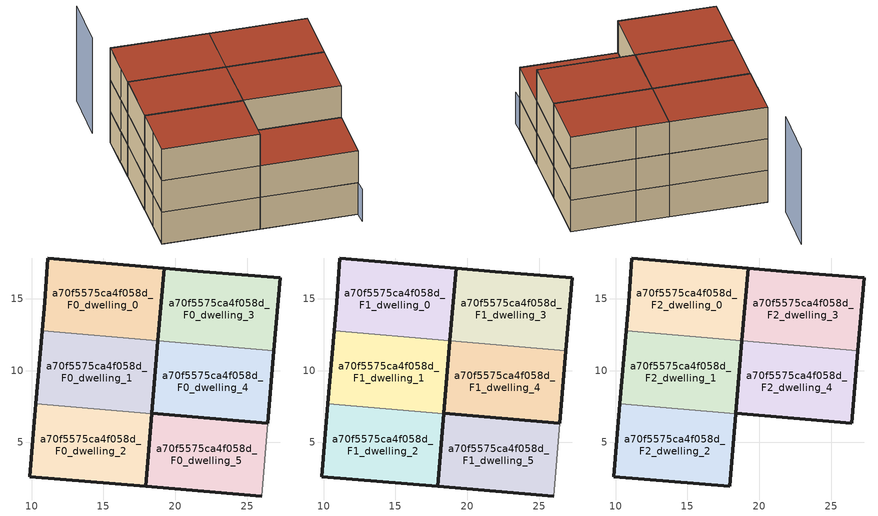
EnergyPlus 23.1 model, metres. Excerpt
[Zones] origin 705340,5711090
a70f5575ca4f058d_F0_dwelling_0
 floor ground (EU_floor_Construction): 18.79,12.08 19.21,17.12 11.11,17.83 10.9,14.76 10.73,12.75 z0
 wall outside (EU_wall_Construction): 10.73,12.75 10.9,14.76 11.11,17.83 19.21,17.12 18.79,12.08 z0:3
 wall to a70f5575ca4f058d_F0_dwelling_1 (EU_wall_Construction): 18.79,12.08 10.73,12.75 z0:3
a70f5575ca4f058d_F0_dwelling_1
 floor ground (EU_floor_Construction): 18.36,7.01 18.79,12.08 10.73,12.75 10.3,7.69 z0
 wall outside (EU_wall_Construction): 18.79,12.08 18.36,7.01 / 10.3,7.69 10.73,12.75 z0:3
 wall to a70f5575ca4f058d_F0_dwelling_2 (EU_wall_Construction): 18.36,7.01 10.3,7.69 z0:3
a70f5575ca4f058d_F0_dwelling_2
 floor ground (EU_floor_Construction): 17.94,1.95 18.36,7.01 10.3,7.69 10.08,5.17 9.87,2.62 z0
 wall outside (EU_wall_Construction): 18.36,7.01 17.94,1.95 9.87,2.62 10.08,5.17 10.3,7.69 z0:3
a70f5575ca4f058d_F0_dwelling_3
 floor ground (EU_floor_Construction): 26.86,11.39 27.29,16.47 21.95,16.89 19.21,17.12 18.79,12.07 z0
 wall outside (EU_wall_Construction): 18.79,12.07 19.21,17.12 21.95,16.89 27.29,16.47 26.86,11.39 z0:3
 wall to a70f5575ca4f058d_F0_dwelling_4 (EU_wall_Construction): 26.86,11.39 18.79,12.07 z0:3
a70f5575ca4f058d_F0_dwelling_4
 floor ground (EU_floor_Construction): 26.43,6.34 26.86,11.39 18.79,12.07 18.36,7.01 z0
 wall outside (EU_wall_Construction): 26.86,11.39 26.43,6.34 18.36,7.01 18.79,12.07 z0:3
a70f5575ca4f058d_F0_dwelling_5
 floor ground (EU_floor_Construction): 26,1.27 26.43,6.34 18.36,7.01 17.94,1.95 z0
 wall outside (EU_wall_Construction): 26,1.27 17.94,1.95 18.36,7.01 26.43,6.34 z0:3
 wall adiabatic (EU_wall_Construction): 26.43,6.34 26,1.27 z0:3
a70f5575ca4f058d_F1_dwelling_0
 floor to a70f5575ca4f058d_F0_dwelling_0 (EU_floor_Construction): 18.79,12.08 19.21,17.12 11.11,17.83 10.9,14.76 10.73,12.75 z3
 wall outside (EU_wall_Construction): 10.73,12.75 10.9,14.76 11.11,17.83 19.21,17.12 18.79,12.08 z3:6
 wall to a70f5575ca4f058d_F1_dwelling_1 (EU_wall_Construction): 18.79,12.08 10.73,12.75 z3:6
a70f5575ca4f058d_F1_dwelling_1
 floor to a70f5575ca4f058d_F0_dwelling_1 (EU_floor_Construction): 18.36,7.01 18.79,12.08 10.73,12.75 10.3,7.69 z3
 wall outside (EU_wall_Construction): 18.79,12.08 18.36,7.01 / 10.3,7.69 10.73,12.75 z3:6
 wall to a70f5575ca4f058d_F1_dwelling_2 (EU_wall_Construction): 18.36,7.01 10.3,7.69 z3:6
a70f5575ca4f058d_F1_dwelling_2
 floor to a70f5575ca4f058d_F0_dwelling_2 (EU_floor_Construction): 17.94,1.95 18.36,7.01 10.3,7.69 10.08,5.17 9.87,2.62 z3
 wall outside (EU_wall_Construction): 18.36,7.01 17.94,1.95 9.87,2.62 10.08,5.17 10.3,7.69 z3:6
a70f5575ca4f058d_F1_dwelling_3
 floor to a70f5575ca4f058d_F0_dwelling_3 (EU_floor_Construction): 26.86,11.39 27.29,16.47 21.95,16.89 19.21,17.12 18.79,12.07 z3
 wall outside (EU_wall_Construction): 18.79,12.07 19.21,17.12 21.95,16.89 27.29,16.47 26.86,11.39 z3:6
 wall to a70f5575ca4f058d_F1_dwelling_4 (EU_wall_Construction): 26.86,11.39 18.79,12.07 z3:6
a70f5575ca4f058d_F1_dwelling_4
 floor to a70f5575ca4f058d_F0_dwelling_4 (EU_floor_Construction): 26.43,6.34 26.86,11.39 18.79,12.07 18.36,7.01 z3
 wall outside (EU_wall_Construction): 26.86,11.39 26.43,6.34 18.36,7.01 18.79,12.07 z3:6
a70f5575ca4f058d_F1_dwelling_5
 floor to a70f5575ca4f058d_F0_dwelling_5 (EU_floor_Construction): 26,1.27 26.43,6.34 18.36,7.01 17.94,1.95 z3
 wall outside (EU_wall_Construction): 26,1.27 17.94,1.95 18.36,7.01 26.43,6.34 z3:6
 wall adiabatic (EU_wall_Construction): 26.43,6.34 26,1.27 z3:6
 roof outside (EU_roof_Construction): 26.43,6.34 26,1.27 17.94,1.95 18.36,7.01 z6
a70f5575ca4f058d_F2_dwelling_0
 floor to a70f5575ca4f058d_F1_dwelling_0 (EU_floor_Construction): 18.79,12.08 19.21,17.12 11.11,17.83 10.9,14.76 10.73,12.75 z6
 wall outside (EU_wall_Construction): 10.73,12.75 10.9,14.76 11.11,17.83 19.21,17.12 18.79,12.08 z6:9
 wall to a70f5575ca4f058d_F2_dwelling_1 (EU_wall_Construction): 18.79,12.08 10.73,12.75 z6:9
 roof outside (EU_roof_Construction): 19.21,17.12 18.79,12.08 10.73,12.75 10.9,14.76 11.11,17.83 z9
a70f5575ca4f058d_F2_dwelling_1
 floor to a70f5575ca4f058d_F1_dwelling_1 (EU_floor_Construction): 18.36,7.01 18.79,12.08 10.73,12.75 10.3,7.69 z6
 wall outside (EU_wall_Construction): 18.79,12.08 18.36,7.01 / 10.3,7.69 10.73,12.75 z6:9
 wall to a70f5575ca4f058d_F2_dwelling_2 (EU_wall_Construction): 18.36,7.01 10.3,7.69 z6:9
 roof outside (EU_roof_Construction): 18.79,12.08 18.36,7.01 10.3,7.69 10.73,12.75 z9
a70f5575ca4f058d_F2_dwelling_2
 floor to a70f5575ca4f058d_F1_dwelling_2 (EU_floor_Construction): 17.94,1.95 18.36,7.01 10.3,7.69 10.08,5.17 9.87,2.62 z6
 wall outside (EU_wall_Construction): 18.36,7.01 17.94,1.95 9.87,2.62 10.08,5.17 10.3,7.69 z6:9
 roof outside (EU_roof_Construction): 18.36,7.01 17.94,1.95 9.87,2.62 10.08,5.17 10.3,7.69 z9
a70f5575ca4f058d_F2_dwelling_3
 floor to a70f5575ca4f058d_F1_dwelling_3 (EU_floor_Construction): 26.86,11.39 27.29,16.47 21.95,16.89 19.21,17.12 18.79,12.07 z6
 wall outside (EU_wall_Construction): 18.79,12.07 19.21,17.12 21.95,16.89 27.29,16.47 26.86,11.39 z6:9
 wall to a70f5575ca4f058d_F2_dwelling_4 (EU_wall_Construction): 26.86,11.39 18.79,12.07 z6:9
 roof outside (EU_roof_Construction): 27.29,16.47 26.86,11.39 18.79,12.07 19.21,17.12 21.95,16.89 z9
a70f5575ca4f058d_F2_dwelling_4
 floor to a70f5575ca4f058d_F1_dwelling_4 (EU_floor_Construction): 26.43,6.34 26.86,11.39 18.79,12.07 18.36,7.01 z6
 wall outside (EU_wall_Construction): 26.86,11.39 26.43,6.34 18.36,7.01 18.79,12.07 z6:9
 roof outside (EU_roof_Construction): 26.86,11.39 26.43,6.34 18.36,7.01 18.79,12.07 z9
shading: 25.94,0.23 26.11,6.42 z0:3; 10.75,24.46 10.27,19.64 z0:9
[Building]
EU S2 Campaign: North Axis=0; Terrain=City; Solar Distribution=FullExterior
[Site:Location]
London: Latitude=51.5; Longitude=-0.5; Time Zone=0; Elevation=25
[SizingPeriod:WeatherFileDays]
AnnualSizingPeriod: Begin Month=1; Begin Day of Month=1; End Month=12; End Day of Month=31; Day of Week for Start Day=Monday; Use Weather File Daylight Saving Period=No; Use Weather File Rain and Snow Indicators=No
[MATERIAL]
EU_InternalMass_Material: Roughness=MediumRough; Thickness=0.1; Conductivity=1; Density=1800; Specific Heat=900; Thermal Absorptance=0.9; Solar Absorptance=0.7; Visible Absorptance=0.7
[MATERIAL:NOMASS] Roughness=MediumRough; Thermal Absorptance=0.9; Solar Absorptance=0.7; Visible Absorptance=0.7
Name | Thermal Resistance
EU_wall_NoMass | 1.04674
EU_roof_NoMass | 4.32442
EU_floor_NoMass | 2.04616
[CONSTRUCTION]
EU_wall_Construction: EU_wall_NoMass
EU_roof_Construction: EU_roof_NoMass
EU_floor_Construction: EU_floor_NoMass
EU_InternalMass_Construction: EU_InternalMass_Material
[ZONE] Type=1; Multiplier=1; Ceiling Height=autocalculate; Floor Area=autocalculate; Part of Total Floor Area=Yes
Name | Volume
a70f5575ca4f058d_F0_dwelling_0; a70f5575ca4f058d_F1_dwelling_0; a70f5575ca4f058d_F2_dwelling_0 | 123.424
a70f5575ca4f058d_F0_dwelling_1; a70f5575ca4f058d_F1_dwelling_1; a70f5575ca4f058d_F2_dwelling_1 | 123.397
a70f5575ca4f058d_F0_dwelling_2; a70f5575ca4f058d_F1_dwelling_2; a70f5575ca4f058d_F2_dwelling_2 | 123.382
a70f5575ca4f058d_F0_dwelling_3; a70f5575ca4f058d_F1_dwelling_3; a70f5575ca4f058d_F2_dwelling_3; a70f5575ca4f058d_F0_dwelling_4; a70f5575ca4f058d_F1_dwelling_4; a70f5575ca4f058d_F2_dwelling_4 | 123.385
a70f5575ca4f058d_F0_dwelling_5; a70f5575ca4f058d_F1_dwelling_5 | 123.412
[INTERNALMASS] Construction=EU_InternalMass_Construction
Name | Zone or ZoneList | Surface Area
a70f5575ca4f058d_F0_dwelling_0_EU_InternalMass | a70f5575ca4f058d_F0_dwelling_0 | 41.1299
a70f5575ca4f058d_F0_dwelling_1_EU_InternalMass | a70f5575ca4f058d_F0_dwelling_1 | 41.1322
a70f5575ca4f058d_F0_dwelling_2_EU_InternalMass | a70f5575ca4f058d_F0_dwelling_2 | 41.1275
a70f5575ca4f058d_F0_dwelling_3_EU_InternalMass | a70f5575ca4f058d_F0_dwelling_3 | 41.1282
a70f5575ca4f058d_F0_dwelling_4_EU_InternalMass | a70f5575ca4f058d_F0_dwelling_4 | 41.1285
a70f5575ca4f058d_F0_dwelling_5_EU_InternalMass | a70f5575ca4f058d_F0_dwelling_5 | 41.1367
a70f5575ca4f058d_F1_dwelling_0_EU_InternalMass | a70f5575ca4f058d_F1_dwelling_0 | 41.1299
a70f5575ca4f058d_F1_dwelling_1_EU_InternalMass | a70f5575ca4f058d_F1_dwelling_1 | 41.1322
a70f5575ca4f058d_F1_dwelling_2_EU_InternalMass | a70f5575ca4f058d_F1_dwelling_2 | 41.1275
a70f5575ca4f058d_F1_dwelling_3_EU_InternalMass | a70f5575ca4f058d_F1_dwelling_3 | 41.1282
a70f5575ca4f058d_F1_dwelling_4_EU_InternalMass | a70f5575ca4f058d_F1_dwelling_4 | 41.1285
a70f5575ca4f058d_F1_dwelling_5_EU_InternalMass | a70f5575ca4f058d_F1_dwelling_5 | 41.1367
a70f5575ca4f058d_F2_dwelling_0_EU_InternalMass | a70f5575ca4f058d_F2_dwelling_0 | 49.3609
a70f5575ca4f058d_F2_dwelling_1_EU_InternalMass | a70f5575ca4f058d_F2_dwelling_1 | 49.3623
a70f5575ca4f058d_F2_dwelling_2_EU_InternalMass | a70f5575ca4f058d_F2_dwelling_2 | 49.3551
a70f5575ca4f058d_F2_dwelling_3_EU_InternalMass | a70f5575ca4f058d_F2_dwelling_3 | 49.3616
a70f5575ca4f058d_F2_dwelling_4_EU_InternalMass | a70f5575ca4f058d_F2_dwelling_4 | 49.3518
[OTHEREQUIPMENT] Fuel Type=Electricity; Design Level Calculation Method=Watts/Area; Power per Zone Floor Area=1; Fraction Latent=0; Fraction Radiant=0; Fraction Lost=0; Carbon Dioxide Generation Rate=0; EndUse Subcategory=EU_Step8_InternalGains
Name | Zone or ZoneList or Space or SpaceList | Schedule
EU_Step8_InternalGain_a70f5575ca4f058d_F0_dwelling_0_f000 | a70f5575ca4f058d_F0_dwelling_0 | EU_Step8_GainSchedule_a70f5575ca4f058d_F0_dwelling_0_f000
EU_Step8_InternalGain_a70f5575ca4f058d_F0_dwelling_1_f000 | a70f5575ca4f058d_F0_dwelling_1 | EU_Step8_GainSchedule_a70f5575ca4f058d_F0_dwelling_1_f000
EU_Step8_InternalGain_a70f5575ca4f058d_F0_dwelling_2_f000 | a70f5575ca4f058d_F0_dwelling_2 | EU_Step8_GainSchedule_a70f5575ca4f058d_F0_dwelling_2_f000
EU_Step8_InternalGain_a70f5575ca4f058d_F0_dwelling_3_f000 | a70f5575ca4f058d_F0_dwelling_3 | EU_Step8_GainSchedule_a70f5575ca4f058d_F0_dwelling_3_f000
EU_Step8_InternalGain_a70f5575ca4f058d_F0_dwelling_4_f000 | a70f5575ca4f058d_F0_dwelling_4 | EU_Step8_GainSchedule_a70f5575ca4f058d_F0_dwelling_4_f000
EU_Step8_InternalGain_a70f5575ca4f058d_F0_dwelling_5_f000 | a70f5575ca4f058d_F0_dwelling_5 | EU_Step8_GainSchedule_a70f5575ca4f058d_F0_dwelling_5_f000
EU_Step8_InternalGain_a70f5575ca4f058d_F1_dwelling_0_f000 | a70f5575ca4f058d_F1_dwelling_0 | EU_Step8_GainSchedule_a70f5575ca4f058d_F1_dwelling_0_f000
EU_Step8_InternalGain_a70f5575ca4f058d_F1_dwelling_1_f000 | a70f5575ca4f058d_F1_dwelling_1 | EU_Step8_GainSchedule_a70f5575ca4f058d_F1_dwelling_1_f000
EU_Step8_InternalGain_a70f5575ca4f058d_F1_dwelling_2_f000 | a70f5575ca4f058d_F1_dwelling_2 | EU_Step8_GainSchedule_a70f5575ca4f058d_F1_dwelling_2_f000
EU_Step8_InternalGain_a70f5575ca4f058d_F1_dwelling_3_f000 | a70f5575ca4f058d_F1_dwelling_3 | EU_Step8_GainSchedule_a70f5575ca4f058d_F1_dwelling_3_f000
EU_Step8_InternalGain_a70f5575ca4f058d_F1_dwelling_4_f000 | a70f5575ca4f058d_F1_dwelling_4 | EU_Step8_GainSchedule_a70f5575ca4f058d_F1_dwelling_4_f000
EU_Step8_InternalGain_a70f5575ca4f058d_F1_dwelling_5_f000 | a70f5575ca4f058d_F1_dwelling_5 | EU_Step8_GainSchedule_a70f5575ca4f058d_F1_dwelling_5_f000
EU_Step8_InternalGain_a70f5575ca4f058d_F2_dwelling_0_f000 | a70f5575ca4f058d_F2_dwelling_0 | EU_Step8_GainSchedule_a70f5575ca4f058d_F2_dwelling_0_f000
EU_Step8_InternalGain_a70f5575ca4f058d_F2_dwelling_1_f000 | a70f5575ca4f058d_F2_dwelling_1 | EU_Step8_GainSchedule_a70f5575ca4f058d_F2_dwelling_1_f000
EU_Step8_InternalGain_a70f5575ca4f058d_F2_dwelling_2_f000 | a70f5575ca4f058d_F2_dwelling_2 | EU_Step8_GainSchedule_a70f5575ca4f058d_F2_dwelling_2_f000
EU_Step8_InternalGain_a70f5575ca4f058d_F2_dwelling_3_f000 | a70f5575ca4f058d_F2_dwelling_3 | EU_Step8_GainSchedule_a70f5575ca4f058d_F2_dwelling_3_f000
EU_Step8_InternalGain_a70f5575ca4f058d_F2_dwelling_4_f000 | a70f5575ca4f058d_F2_dwelling_4 | EU_Step8_GainSchedule_a70f5575ca4f058d_F2_dwelling_4_f000
[ZONEVENTILATION:DESIGNFLOWRATE] Schedule=EU_AlwaysOn; Design Flow Rate Calculation Method=AirChanges/Hour; Air Changes per Hour=0.488719; Ventilation Type=Natural; Fan Pressure Rise=0; Fan Total Efficiency=1; Constant Term Coefficient=1; Temperature Term Coefficient=0; Velocity Term Coefficient=0; Velocity Squared Term Coefficient=0; Minimum Indoor Temperature=-100; Maximum Indoor Temperature=100; Delta Temperature=-100; Minimum Outdoor Temperature=-100; Maximum Outdoor Temperature=100; Maximum Wind Speed=40
Name | Zone or ZoneList or Space or SpaceList
EU_ConstantAir_a70f5575ca4f058d_F0_dwelling_0 | a70f5575ca4f058d_F0_dwelling_0
EU_ConstantAir_a70f5575ca4f058d_F0_dwelling_1 | a70f5575ca4f058d_F0_dwelling_1
EU_ConstantAir_a70f5575ca4f058d_F0_dwelling_2 | a70f5575ca4f058d_F0_dwelling_2
EU_ConstantAir_a70f5575ca4f058d_F0_dwelling_3 | a70f5575ca4f058d_F0_dwelling_3
EU_ConstantAir_a70f5575ca4f058d_F0_dwelling_4 | a70f5575ca4f058d_F0_dwelling_4
EU_ConstantAir_a70f5575ca4f058d_F0_dwelling_5 | a70f5575ca4f058d_F0_dwelling_5
EU_ConstantAir_a70f5575ca4f058d_F1_dwelling_0 | a70f5575ca4f058d_F1_dwelling_0
EU_ConstantAir_a70f5575ca4f058d_F1_dwelling_1 | a70f5575ca4f058d_F1_dwelling_1
EU_ConstantAir_a70f5575ca4f058d_F1_dwelling_2 | a70f5575ca4f058d_F1_dwelling_2
EU_ConstantAir_a70f5575ca4f058d_F1_dwelling_3 | a70f5575ca4f058d_F1_dwelling_3
EU_ConstantAir_a70f5575ca4f058d_F1_dwelling_4 | a70f5575ca4f058d_F1_dwelling_4
EU_ConstantAir_a70f5575ca4f058d_F1_dwelling_5 | a70f5575ca4f058d_F1_dwelling_5
EU_ConstantAir_a70f5575ca4f058d_F2_dwelling_0 | a70f5575ca4f058d_F2_dwelling_0
EU_ConstantAir_a70f5575ca4f058d_F2_dwelling_1 | a70f5575ca4f058d_F2_dwelling_1
EU_ConstantAir_a70f5575ca4f058d_F2_dwelling_2 | a70f5575ca4f058d_F2_dwelling_2
EU_ConstantAir_a70f5575ca4f058d_F2_dwelling_3 | a70f5575ca4f058d_F2_dwelling_3
EU_ConstantAir_a70f5575ca4f058d_F2_dwelling_4 | a70f5575ca4f058d_F2_dwelling_4
[HVACTEMPLATE:THERMOSTAT] Constant Heating Setpoint=20; Constant Cooling Setpoint=50
EU_HeatOnly_a70f5575ca4f058d_F0_dwelling_0; EU_HeatOnly_a70f5575ca4f058d_F0_dwelling_1; EU_HeatOnly_a70f5575ca4f058d_F0_dwelling_2; EU_HeatOnly_a70f5575ca4f058d_F0_dwelling_3; EU_HeatOnly_a70f5575ca4f058d_F0_dwelling_4; EU_HeatOnly_a70f5575ca4f058d_F0_dwelling_5; EU_HeatOnly_a70f5575ca4f058d_F1_dwelling_0; EU_HeatOnly_a70f5575ca4f058d_F1_dwelling_1; EU_HeatOnly_a70f5575ca4f058d_F1_dwelling_2; EU_HeatOnly_a70f5575ca4f058d_F1_dwelling_3; EU_HeatOnly_a70f5575ca4f058d_F1_dwelling_4; EU_HeatOnly_a70f5575ca4f058d_F1_dwelling_5; EU_HeatOnly_a70f5575ca4f058d_F2_dwelling_0; EU_HeatOnly_a70f5575ca4f058d_F2_dwelling_1; EU_HeatOnly_a70f5575ca4f058d_F2_dwelling_2; EU_HeatOnly_a70f5575ca4f058d_F2_dwelling_3; EU_HeatOnly_a70f5575ca4f058d_F2_dwelling_4
[HVACTEMPLATE:ZONE:IDEALLOADSAIRSYSTEM] System Availability Schedule=EU_AlwaysOn; Maximum Heating Supply Air Temperature=50; Minimum Cooling Supply Air Temperature=13; Maximum Heating Supply Air Humidity Ratio=0.0156; Minimum Cooling Supply Air Humidity Ratio=0.0077; Heating Limit=NoLimit; Cooling Limit=NoLimit; Heating Availability Schedule=EU_AlwaysOn; Cooling Availability Schedule=EU_CoolingOff; Dehumidification Control Type=ConstantSensibleHeatRatio; Cooling Sensible Heat Ratio=0.7; Dehumidification Setpoint=60; Humidification Control Type=None; Humidification Setpoint=30; Outdoor Air Method=None; Outdoor Air Flow Rate per Person=0.00944; Outdoor Air Flow Rate per Zone Floor Area=0; Outdoor Air Flow Rate per Zone=0; Demand Controlled Ventilation Type=None; Outdoor Air Economizer Type=NoEconomizer; Heat Recovery Type=None; Sensible Heat Recovery Effectiveness=0.7; Latent Heat Recovery Effectiveness=0.65
Name | Template Thermostat
a70f5575ca4f058d_F0_dwelling_0 | EU_HeatOnly_a70f5575ca4f058d_F0_dwelling_0
a70f5575ca4f058d_F0_dwelling_1 | EU_HeatOnly_a70f5575ca4f058d_F0_dwelling_1
a70f5575ca4f058d_F0_dwelling_2 | EU_HeatOnly_a70f5575ca4f058d_F0_dwelling_2
a70f5575ca4f058d_F0_dwelling_3 | EU_HeatOnly_a70f5575ca4f058d_F0_dwelling_3
a70f5575ca4f058d_F0_dwelling_4 | EU_HeatOnly_a70f5575ca4f058d_F0_dwelling_4
a70f5575ca4f058d_F0_dwelling_5 | EU_HeatOnly_a70f5575ca4f058d_F0_dwelling_5
a70f5575ca4f058d_F1_dwelling_0 | EU_HeatOnly_a70f5575ca4f058d_F1_dwelling_0
a70f5575ca4f058d_F1_dwelling_1 | EU_HeatOnly_a70f5575ca4f058d_F1_dwelling_1
a70f5575ca4f058d_F1_dwelling_2 | EU_HeatOnly_a70f5575ca4f058d_F1_dwelling_2
a70f5575ca4f058d_F1_dwelling_3 | EU_HeatOnly_a70f5575ca4f058d_F1_dwelling_3
a70f5575ca4f058d_F1_dwelling_4 | EU_HeatOnly_a70f5575ca4f058d_F1_dwelling_4
a70f5575ca4f058d_F1_dwelling_5 | EU_HeatOnly_a70f5575ca4f058d_F1_dwelling_5
a70f5575ca4f058d_F2_dwelling_0 | EU_HeatOnly_a70f5575ca4f058d_F2_dwelling_0
a70f5575ca4f058d_F2_dwelling_1 | EU_HeatOnly_a70f5575ca4f058d_F2_dwelling_1
a70f5575ca4f058d_F2_dwelling_2 | EU_HeatOnly_a70f5575ca4f058d_F2_dwelling_2
a70f5575ca4f058d_F2_dwelling_3 | EU_HeatOnly_a70f5575ca4f058d_F2_dwelling_3
a70f5575ca4f058d_F2_dwelling_4 | EU_HeatOnly_a70f5575ca4f058d_F2_dwelling_4
[SIZING:ZONE] Zone Cooling Design Supply Air Temperature Input Method=SupplyAirTemperature; Zone Cooling Design Supply Air Temperature=13; Zone Heating Design Supply Air Temperature Input Method=SupplyAirTemperature; Zone Heating Design Supply Air Temperature=50; Zone Cooling Design Supply Air Humidity Ratio=0.008; Zone Heating Design Supply Air Humidity Ratio=0.008; Cooling Design Air Flow Method=DesignDay; Cooling Design Air Flow Rate=0; Cooling Minimum Air Flow per Zone Floor Area=0.000762; Cooling Minimum Air Flow=0; Cooling Minimum Air Flow Fraction=0.2; Heating Design Air Flow Method=DesignDay; Heating Design Air Flow Rate=0; Heating Maximum Air Flow per Zone Floor Area=0.002032; Heating Maximum Air Flow=0.141576; Heating Maximum Air Flow Fraction=0.3; Account for Dedicated Outdoor Air System=No; Dedicated Outdoor Air System Control Strategy=NeutralSupplyAir; Dedicated Outdoor Air Low Setpoint Temperature for Design=autosize; Dedicated Outdoor Air High Setpoint Temperature for Design=autosize; Zone Load Sizing Method=Sensible Load Only No Latent Load; Zone Latent Cooling Design Supply Air Humidity Ratio Input Method=HumidityRatioDifference; Zone Cooling Design Supply Air Humidity Ratio Difference=0.005; Zone Latent Heating Design Supply Air Humidity Ratio Input Method=HumidityRatioDifference; Zone Humidification Design Supply Air Humidity Ratio Difference=0.005
a70f5575ca4f058d_F0_dwelling_0; a70f5575ca4f058d_F0_dwelling_1; a70f5575ca4f058d_F0_dwelling_2; a70f5575ca4f058d_F0_dwelling_3; a70f5575ca4f058d_F0_dwelling_4; a70f5575ca4f058d_F0_dwelling_5; a70f5575ca4f058d_F1_dwelling_0; a70f5575ca4f058d_F1_dwelling_1; a70f5575ca4f058d_F1_dwelling_2; a70f5575ca4f058d_F1_dwelling_3; a70f5575ca4f058d_F1_dwelling_4; a70f5575ca4f058d_F1_dwelling_5; a70f5575ca4f058d_F2_dwelling_0; a70f5575ca4f058d_F2_dwelling_1; a70f5575ca4f058d_F2_dwelling_2; a70f5575ca4f058d_F2_dwelling_3; a70f5575ca4f058d_F2_dwelling_4
[SCHEDULE:CONSTANT]
Name | Hourly Value
EU_AlwaysOn | 1
EU_CoolingOff | 0
[SCHEDULE:FILE] Column Number=1; Rows to Skip at Top=0; Number of Hours of Data=8760; Column Separator=Comma; Interpolate to Timestep=No; Minutes per Item=60; Adjust Schedule for Daylight Savings=Yes
Name | File
EU_Step8_GainSchedule_a70f5575ca4f058d_F0_dwelling_0_f000 | ../../schedules/a70f5575ca4f058d/a70f5575ca4f058d_F0_dwelling_0_f000_gain.csv
EU_Step8_GainSchedule_a70f5575ca4f058d_F0_dwelling_1_f000 | ../../schedules/a70f5575ca4f058d/a70f5575ca4f058d_F0_dwelling_1_f000_gain.csv
EU_Step8_GainSchedule_a70f5575ca4f058d_F0_dwelling_2_f000 | ../../schedules/a70f5575ca4f058d/a70f5575ca4f058d_F0_dwelling_2_f000_gain.csv
EU_Step8_GainSchedule_a70f5575ca4f058d_F0_dwelling_3_f000 | ../../schedules/a70f5575ca4f058d/a70f5575ca4f058d_F0_dwelling_3_f000_gain.csv
EU_Step8_GainSchedule_a70f5575ca4f058d_F0_dwelling_4_f000 | ../../schedules/a70f5575ca4f058d/a70f5575ca4f058d_F0_dwelling_4_f000_gain.csv
EU_Step8_GainSchedule_a70f5575ca4f058d_F0_dwelling_5_f000 | ../../schedules/a70f5575ca4f058d/a70f5575ca4f058d_F0_dwelling_5_f000_gain.csv
EU_Step8_GainSchedule_a70f5575ca4f058d_F1_dwelling_0_f000 | ../../schedules/a70f5575ca4f058d/a70f5575ca4f058d_F1_dwelling_0_f000_gain.csv
EU_Step8_GainSchedule_a70f5575ca4f058d_F1_dwelling_1_f000 | ../../schedules/a70f5575ca4f058d/a70f5575ca4f058d_F1_dwelling_1_f000_gain.csv
EU_Step8_GainSchedule_a70f5575ca4f058d_F1_dwelling_2_f000 | ../../schedules/a70f5575ca4f058d/a70f5575ca4f058d_F1_dwelling_2_f000_gain.csv
EU_Step8_GainSchedule_a70f5575ca4f058d_F1_dwelling_3_f000 | ../../schedules/a70f5575ca4f058d/a70f5575ca4f058d_F1_dwelling_3_f000_gain.csv
EU_Step8_GainSchedule_a70f5575ca4f058d_F1_dwelling_4_f000 | ../../schedules/a70f5575ca4f058d/a70f5575ca4f058d_F1_dwelling_4_f000_gain.csv
EU_Step8_GainSchedule_a70f5575ca4f058d_F1_dwelling_5_f000 | ../../schedules/a70f5575ca4f058d/a70f5575ca4f058d_F1_dwelling_5_f000_gain.csv
EU_Step8_GainSchedule_a70f5575ca4f058d_F2_dwelling_0_f000 | ../../schedules/a70f5575ca4f058d/a70f5575ca4f058d_F2_dwelling_0_f000_gain.csv
EU_Step8_GainSchedule_a70f5575ca4f058d_F2_dwelling_1_f000 | ../../schedules/a70f5575ca4f058d/a70f5575ca4f058d_F2_dwelling_1_f000_gain.csv
EU_Step8_GainSchedule_a70f5575ca4f058d_F2_dwelling_2_f000 | ../../schedules/a70f5575ca4f058d/a70f5575ca4f058d_F2_dwelling_2_f000_gain.csv
EU_Step8_GainSchedule_a70f5575ca4f058d_F2_dwelling_3_f000 | ../../schedules/a70f5575ca4f058d/a70f5575ca4f058d_F2_dwelling_3_f000_gain.csv
EU_Step8_GainSchedule_a70f5575ca4f058d_F2_dwelling_4_f000 | ../../schedules/a70f5575ca4f058d/a70f5575ca4f058d_F2_dwelling_4_f000_gain.csv
